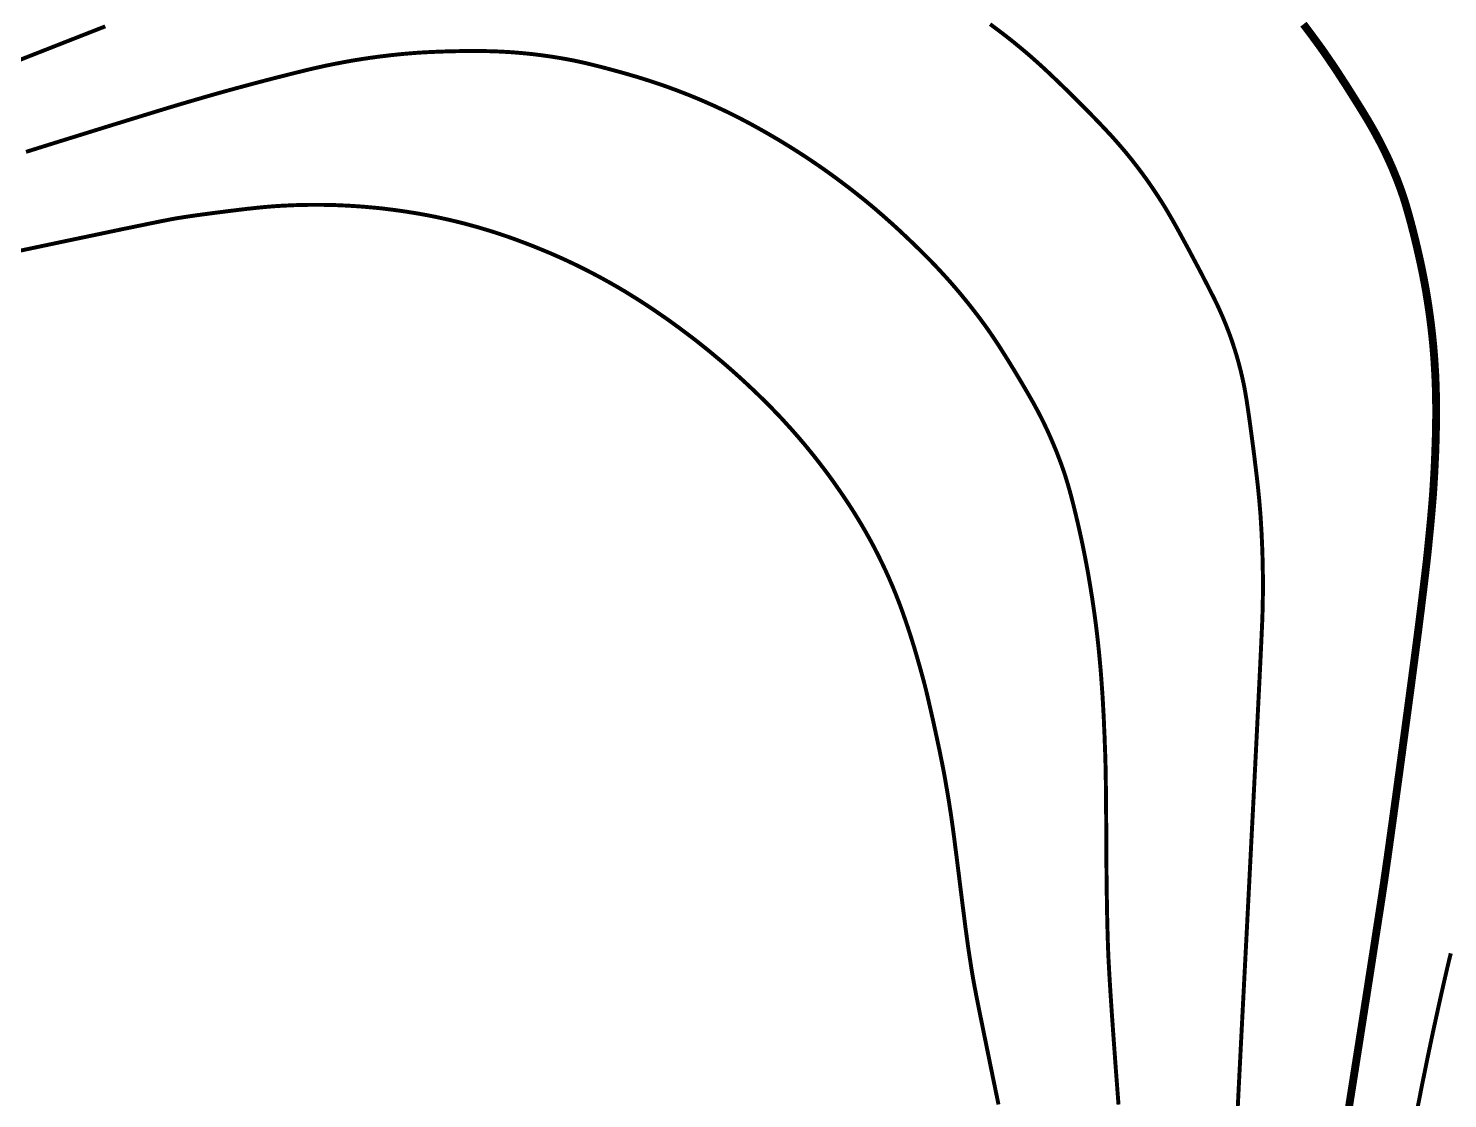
# Model space of a CAD drawing. Extents: x 36524600 to 36525730, y 2746759 to 2747713.
# Drawn here: x 36525128.47 to 36525155.52, y 2747673.29 to 2747693.69 of the extents above; entities that cross this region are included whole.
import ezdxf

# ---------------------------------------------------------------- set-up
doc = ezdxf.new("R2010")
doc.units = 0
doc.header["$LTSCALE"] = 1000
doc.header["$MEASUREMENT"] = 0
doc.layers.add('DGX', color=251, linetype='Continuous')

# ---------------------------------------------------------------- blocks, each defined once
blk = doc.blocks.new('dxt')
at = {"layer": 'DGX', "color": 253, "linetype": 'Continuous', "flags": 128}
for points, const_width in [([(36525155.582, 2747676.063), (36525155.537, 2747675.877), (36525155.498, 2747675.709), (36525155.463, 2747675.558), (36525155.431, 2747675.416), (36525155.399, 2747675.274), (36525155.367, 2747675.132), (36525155.336, 2747674.99), (36525155.305, 2747674.848), (36525155.274, 2747674.706), (36525155.243, 2747674.564), (36525155.213, 2747674.422), (36525155.183, 2747674.279), (36525155.153, 2747674.137), (36525155.124, 2747673.994), (36525155.095, 2747673.852), (36525155.066, 2747673.709), (36525155.037, 2747673.567), (36525155.009, 2747673.424), (36525154.981, 2747673.281), (36525154.951, 2747673.129)], 0.075), ([(36525152.774, 2747693.769), (36525152.834, 2747693.69), (36525152.894, 2747693.61), (36525152.953, 2747693.531), (36525153.012, 2747693.45), (36525153.071, 2747693.37), (36525153.129, 2747693.289), (36525153.188, 2747693.205), (36525153.249, 2747693.116), (36525153.313, 2747693.022), (36525153.38, 2747692.922), (36525153.449, 2747692.818), (36525153.52, 2747692.708), (36525153.595, 2747692.593), (36525153.671, 2747692.472), (36525153.746, 2747692.353), (36525153.817, 2747692.24), (36525153.882, 2747692.135), (36525153.942, 2747692.037), (36525153.997, 2747691.946), (36525154.047, 2747691.861), (36525154.091, 2747691.784), (36525154.131, 2747691.714), (36525154.167, 2747691.647), (36525154.203, 2747691.58), (36525154.239, 2747691.513), (36525154.273, 2747691.445), (36525154.307, 2747691.377), (36525154.341, 2747691.309), (36525154.373, 2747691.24), (36525154.405, 2747691.171), (36525154.436, 2747691.101), (36525154.467, 2747691.032), (36525154.496, 2747690.962), (36525154.525, 2747690.891), (36525154.554, 2747690.821), (36525154.581, 2747690.75), (36525154.608, 2747690.678), (36525154.634, 2747690.607), (36525154.66, 2747690.532), (36525154.687, 2747690.452), (36525154.714, 2747690.365), (36525154.742, 2747690.272), (36525154.77, 2747690.174), (36525154.799, 2747690.069), (36525154.829, 2747689.959), (36525154.859, 2747689.842), (36525154.889, 2747689.724), (36525154.917, 2747689.608), (36525154.944, 2747689.495), (36525154.969, 2747689.385), (36525154.993, 2747689.278), (36525155.016, 2747689.173), (36525155.037, 2747689.071), (36525155.057, 2747688.971), (36525155.076, 2747688.873), (36525155.094, 2747688.775), (36525155.112, 2747688.676), (36525155.128, 2747688.578), (36525155.144, 2747688.479), (36525155.159, 2747688.38), (36525155.173, 2747688.282), (36525155.187, 2747688.183), (36525155.2, 2747688.083), (36525155.212, 2747687.984), (36525155.223, 2747687.885), (36525155.234, 2747687.786), (36525155.244, 2747687.686), (36525155.253, 2747687.587), (36525155.261, 2747687.487), (36525155.269, 2747687.387), (36525155.275, 2747687.288), (36525155.281, 2747687.188), (36525155.287, 2747687.088), (36525155.291, 2747686.988), (36525155.295, 2747686.889), (36525155.298, 2747686.789), (36525155.3, 2747686.689), (36525155.302, 2747686.589), (36525155.303, 2747686.489), (36525155.303, 2747686.389), (36525155.303, 2747686.289), (36525155.302, 2747686.189), (36525155.3, 2747686.089), (36525155.298, 2747685.988), (36525155.296, 2747685.888), (36525155.293, 2747685.788), (36525155.289, 2747685.688), (36525155.286, 2747685.587), (36525155.281, 2747685.487), (36525155.277, 2747685.387), (36525155.272, 2747685.286), (36525155.267, 2747685.186), (36525155.261, 2747685.086), (36525155.255, 2747684.986), (36525155.248, 2747684.879), (36525155.24, 2747684.761), (36525155.229, 2747684.629), (36525155.217, 2747684.486), (36525155.203, 2747684.33), (36525155.187, 2747684.161), (36525155.169, 2747683.98), (36525155.15, 2747683.786), (36525155.126, 2747683.562), (36525155.094, 2747683.287), (36525155.055, 2747682.963), (36525155.009, 2747682.589), (36525154.955, 2747682.164), (36525154.893, 2747681.69), (36525154.824, 2747681.166), (36525154.747, 2747680.592), (36525154.67, 2747680.019), (36525154.599, 2747679.495), (36525154.534, 2747679.021), (36525154.476, 2747678.597), (36525154.424, 2747678.223), (36525154.379, 2747677.899), (36525154.339, 2747677.625), (36525154.307, 2747677.401), (36525154.271, 2747677.162), (36525154.222, 2747676.843), (36525154.16, 2747676.444), (36525154.086, 2747675.965), (36525153.999, 2747675.405), (36525153.899, 2747674.766), (36525153.786, 2747674.047), (36525153.66, 2747673.248), (36525153.536, 2747672.456)], 0.15), ([(36525127.637, 2747692.825), (36525128.488, 2747693.16), (36525129.254, 2747693.461), (36525129.935, 2747693.728)], 0.075), ([(36525146.801, 2747693.77), (36525146.876, 2747693.715), (36525146.951, 2747693.659), (36525147.025, 2747693.603), (36525147.099, 2747693.546), (36525147.172, 2747693.489), (36525147.245, 2747693.431), (36525147.317, 2747693.372), (36525147.389, 2747693.313), (36525147.46, 2747693.253), (36525147.531, 2747693.193), (36525147.601, 2747693.132), (36525147.671, 2747693.07), (36525147.74, 2747693.008), (36525147.809, 2747692.945), (36525147.877, 2747692.882), (36525147.946, 2747692.817), (36525148.017, 2747692.749), (36525148.091, 2747692.679), (36525148.166, 2747692.606), (36525148.244, 2747692.53), (36525148.325, 2747692.451), (36525148.407, 2747692.369), (36525148.491, 2747692.285), (36525148.575, 2747692.201), (36525148.656, 2747692.12), (36525148.732, 2747692.042), (36525148.805, 2747691.967), (36525148.874, 2747691.895), (36525148.94, 2747691.826), (36525149.002, 2747691.761), (36525149.06, 2747691.698), (36525149.117, 2747691.637), (36525149.172, 2747691.575), (36525149.227, 2747691.513), (36525149.282, 2747691.45), (36525149.336, 2747691.387), (36525149.389, 2747691.324), (36525149.442, 2747691.259), (36525149.494, 2747691.195), (36525149.545, 2747691.129), (36525149.596, 2747691.064), (36525149.646, 2747690.998), (36525149.696, 2747690.931), (36525149.745, 2747690.864), (36525149.794, 2747690.797), (36525149.841, 2747690.729), (36525149.888, 2747690.66), (36525149.935, 2747690.591), (36525149.981, 2747690.522), (36525150.026, 2747690.452), (36525150.071, 2747690.382), (36525150.115, 2747690.312), (36525150.158, 2747690.241), (36525150.2, 2747690.17), (36525150.242, 2747690.098), (36525150.286, 2747690.022), (36525150.334, 2747689.937), (36525150.386, 2747689.844), (36525150.441, 2747689.742), (36525150.501, 2747689.632), (36525150.566, 2747689.513), (36525150.634, 2747689.385), (36525150.706, 2747689.249), (36525150.778, 2747689.114), (36525150.844, 2747688.988), (36525150.904, 2747688.871), (36525150.96, 2747688.764), (36525151.009, 2747688.666), (36525151.054, 2747688.578), (36525151.093, 2747688.499), (36525151.126, 2747688.43), (36525151.157, 2747688.365), (36525151.186, 2747688.3), (36525151.215, 2747688.234), (36525151.244, 2747688.168), (36525151.271, 2747688.102), (36525151.298, 2747688.036), (36525151.324, 2747687.969), (36525151.35, 2747687.902), (36525151.375, 2747687.835), (36525151.399, 2747687.768), (36525151.422, 2747687.7), (36525151.444, 2747687.632), (36525151.466, 2747687.564), (36525151.487, 2747687.495), (36525151.508, 2747687.427), (36525151.527, 2747687.358), (36525151.546, 2747687.289), (36525151.564, 2747687.219), (36525151.582, 2747687.15), (36525151.598, 2747687.08), (36525151.614, 2747687.01), (36525151.629, 2747686.941), (36525151.644, 2747686.87), (36525151.657, 2747686.8), (36525151.671, 2747686.721), (36525151.687, 2747686.626), (36525151.704, 2747686.514), (36525151.723, 2747686.385), (36525151.744, 2747686.239), (36525151.766, 2747686.077), (36525151.79, 2747685.898), (36525151.816, 2747685.702), (36525151.841, 2747685.504), (36525151.864, 2747685.316), (36525151.885, 2747685.139), (36525151.904, 2747684.974), (36525151.92, 2747684.819), (36525151.934, 2747684.675), (36525151.945, 2747684.542), (36525151.955, 2747684.421), (36525151.962, 2747684.304), (36525151.969, 2747684.188), (36525151.976, 2747684.071), (36525151.981, 2747683.955), (36525151.986, 2747683.839), (36525151.991, 2747683.722), (36525151.994, 2747683.606), (36525151.997, 2747683.489), (36525151.999, 2747683.372), (36525152.001, 2747683.256), (36525152.001, 2747683.139), (36525152.001, 2747683.023), (36525152.001, 2747682.906), (36525151.999, 2747682.79), (36525151.997, 2747682.673), (36525151.994, 2747682.556), (36525151.987, 2747682.359), (36525151.971, 2747681.999), (36525151.946, 2747681.477), (36525151.912, 2747680.793), (36525151.87, 2747679.946), (36525151.819, 2747678.937), (36525151.759, 2747677.767), (36525151.691, 2747676.434), (36525151.622, 2747675.1), (36525151.562, 2747673.928), (36525151.511, 2747672.918)], 0.075), ([(36525128.424, 2747691.336), (36525128.987, 2747691.512), (36525129.499, 2747691.671), (36525129.962, 2747691.815), (36525130.374, 2747691.942), (36525130.735, 2747692.053), (36525131.046, 2747692.148), (36525131.307, 2747692.227), (36525131.518, 2747692.289), (36525131.703, 2747692.343), (36525131.889, 2747692.397), (36525132.075, 2747692.45), (36525132.261, 2747692.502), (36525132.447, 2747692.553), (36525132.633, 2747692.603), (36525132.82, 2747692.653), (36525133.007, 2747692.702), (36525133.188, 2747692.749), (36525133.358, 2747692.792), (36525133.516, 2747692.832), (36525133.662, 2747692.868), (36525133.797, 2747692.901), (36525133.92, 2747692.93), (36525134.032, 2747692.955), (36525134.131, 2747692.977), (36525134.226, 2747692.996), (36525134.32, 2747693.015), (36525134.414, 2747693.033), (36525134.509, 2747693.051), (36525134.603, 2747693.068), (36525134.698, 2747693.084), (36525134.793, 2747693.099), (36525134.888, 2747693.114), (36525134.983, 2747693.128), (36525135.079, 2747693.141), (36525135.174, 2747693.154), (36525135.269, 2747693.165), (36525135.365, 2747693.177), (36525135.46, 2747693.187), (36525135.556, 2747693.197), (36525135.652, 2747693.206), (36525135.749, 2747693.214), (36525135.849, 2747693.222), (36525135.953, 2747693.229), (36525136.059, 2747693.235), (36525136.168, 2747693.24), (36525136.281, 2747693.245), (36525136.396, 2747693.249), (36525136.514, 2747693.253), (36525136.632, 2747693.255), (36525136.746, 2747693.257), (36525136.855, 2747693.258), (36525136.96, 2747693.259), (36525137.061, 2747693.258), (36525137.158, 2747693.257), (36525137.25, 2747693.255), (36525137.339, 2747693.253), (36525137.425, 2747693.249), (36525137.511, 2747693.245), (36525137.597, 2747693.24), (36525137.683, 2747693.235), (36525137.769, 2747693.228), (36525137.855, 2747693.221), (36525137.941, 2747693.213), (36525138.027, 2747693.204), (36525138.113, 2747693.195), (36525138.198, 2747693.184), (36525138.284, 2747693.173), (36525138.369, 2747693.161), (36525138.455, 2747693.149), (36525138.54, 2747693.135), (36525138.625, 2747693.121), (36525138.71, 2747693.106), (36525138.797, 2747693.09), (36525138.889, 2747693.072), (36525138.985, 2747693.051), (36525139.085, 2747693.029), (36525139.189, 2747693.004), (36525139.298, 2747692.977), (36525139.412, 2747692.948), (36525139.529, 2747692.917), (36525139.647, 2747692.885), (36525139.762, 2747692.854), (36525139.872, 2747692.823), (36525139.979, 2747692.791), (36525140.083, 2747692.761), (36525140.182, 2747692.73), (36525140.278, 2747692.7), (36525140.37, 2747692.67), (36525140.461, 2747692.64), (36525140.551, 2747692.609), (36525140.64, 2747692.578), (36525140.73, 2747692.545), (36525140.819, 2747692.512), (36525140.908, 2747692.478), (36525140.996, 2747692.444), (36525141.085, 2747692.409), (36525141.173, 2747692.373), (36525141.261, 2747692.336), (36525141.348, 2747692.299), (36525141.435, 2747692.26), (36525141.522, 2747692.222), (36525141.608, 2747692.182), (36525141.695, 2747692.142), (36525141.781, 2747692.101), (36525141.867, 2747692.059), (36525141.954, 2747692.016), (36525142.042, 2747691.971), (36525142.13, 2747691.924), (36525142.22, 2747691.877), (36525142.31, 2747691.828), (36525142.401, 2747691.777), (36525142.494, 2747691.725), (36525142.586, 2747691.672), (36525142.677, 2747691.619), (36525142.767, 2747691.566), (36525142.856, 2747691.512), (36525142.944, 2747691.458), (36525143.031, 2747691.404), (36525143.117, 2747691.35), (36525143.202, 2747691.295), (36525143.287, 2747691.24), (36525143.371, 2747691.184), (36525143.454, 2747691.127), (36525143.538, 2747691.07), (36525143.62, 2747691.013), (36525143.703, 2747690.954), (36525143.785, 2747690.895), (36525143.866, 2747690.836), (36525143.947, 2747690.776), (36525144.028, 2747690.715), (36525144.108, 2747690.654), (36525144.188, 2747690.592), (36525144.267, 2747690.53), (36525144.346, 2747690.467), (36525144.424, 2747690.404), (36525144.502, 2747690.34), (36525144.581, 2747690.274), (36525144.66, 2747690.206), (36525144.741, 2747690.136), (36525144.823, 2747690.064), (36525144.907, 2747689.989), (36525144.992, 2747689.912), (36525145.078, 2747689.833), (36525145.165, 2747689.751), (36525145.252, 2747689.669), (36525145.335, 2747689.589), (36525145.416, 2747689.511), (36525145.493, 2747689.435), (36525145.568, 2747689.361), (36525145.639, 2747689.289), (36525145.708, 2747689.219), (36525145.773, 2747689.15), (36525145.836, 2747689.083), (36525145.899, 2747689.014), (36525145.962, 2747688.946), (36525146.024, 2747688.877), (36525146.085, 2747688.807), (36525146.146, 2747688.737), (36525146.206, 2747688.666), (36525146.265, 2747688.595), (36525146.324, 2747688.523), (36525146.383, 2747688.451), (36525146.44, 2747688.378), (36525146.497, 2747688.305), (36525146.554, 2747688.231), (36525146.61, 2747688.157), (36525146.665, 2747688.082), (36525146.72, 2747688.007), (36525146.775, 2747687.929), (36525146.834, 2747687.843), (36525146.896, 2747687.751), (36525146.961, 2747687.653), (36525147.028, 2747687.547), (36525147.099, 2747687.435), (36525147.173, 2747687.316), (36525147.25, 2747687.19), (36525147.325, 2747687.065), (36525147.396, 2747686.947), (36525147.461, 2747686.837), (36525147.521, 2747686.734), (36525147.576, 2747686.638), (36525147.626, 2747686.55), (36525147.67, 2747686.469), (36525147.71, 2747686.396), (36525147.746, 2747686.326), (36525147.782, 2747686.256), (36525147.817, 2747686.185), (36525147.851, 2747686.115), (36525147.885, 2747686.043), (36525147.918, 2747685.972), (36525147.95, 2747685.9), (36525147.981, 2747685.828), (36525148.012, 2747685.755), (36525148.042, 2747685.683), (36525148.072, 2747685.61), (36525148.1, 2747685.536), (36525148.128, 2747685.463), (36525148.156, 2747685.389), (36525148.182, 2747685.315), (36525148.208, 2747685.24), (36525148.234, 2747685.163), (36525148.259, 2747685.08), (36525148.286, 2747684.992), (36525148.313, 2747684.898), (36525148.34, 2747684.799), (36525148.367, 2747684.695), (36525148.395, 2747684.585), (36525148.423, 2747684.47), (36525148.451, 2747684.353), (36525148.478, 2747684.239), (36525148.503, 2747684.128), (36525148.527, 2747684.02), (36525148.55, 2747683.914), (36525148.572, 2747683.811), (36525148.592, 2747683.712), (36525148.611, 2747683.614), (36525148.629, 2747683.519), (36525148.647, 2747683.423), (36525148.665, 2747683.327), (36525148.682, 2747683.231), (36525148.698, 2747683.135), (36525148.714, 2747683.039), (36525148.729, 2747682.942), (36525148.745, 2747682.846), (36525148.759, 2747682.75), (36525148.773, 2747682.653), (36525148.787, 2747682.557), (36525148.8, 2747682.46), (36525148.813, 2747682.363), (36525148.825, 2747682.267), (36525148.837, 2747682.17), (36525148.848, 2747682.073), (36525148.859, 2747681.976), (36525148.869, 2747681.879), (36525148.879, 2747681.782), (36525148.888, 2747681.685), (36525148.897, 2747681.588), (36525148.906, 2747681.491), (36525148.914, 2747681.394), (36525148.921, 2747681.296), (36525148.928, 2747681.199), (36525148.935, 2747681.102), (36525148.942, 2747681.004), (36525148.948, 2747680.907), (36525148.953, 2747680.81), (36525148.959, 2747680.712), (36525148.964, 2747680.615), (36525148.969, 2747680.517), (36525148.973, 2747680.42), (36525148.977, 2747680.322), (36525148.982, 2747680.224), (36525148.985, 2747680.127), (36525148.989, 2747680.029), (36525148.993, 2747679.932), (36525148.996, 2747679.834), (36525148.999, 2747679.736), (36525149.002, 2747679.626), (36525149.005, 2747679.492), (36525149.007, 2747679.332), (36525149.009, 2747679.148), (36525149.011, 2747678.939), (36525149.013, 2747678.705), (36525149.015, 2747678.447), (36525149.016, 2747678.163), (36525149.018, 2747677.874), (36525149.02, 2747677.597), (36525149.023, 2747677.332), (36525149.027, 2747677.08), (36525149.031, 2747676.84), (36525149.036, 2747676.612), (36525149.042, 2747676.396), (36525149.048, 2747676.193), (36525149.058, 2747675.963), (36525149.074, 2747675.666), (36525149.096, 2747675.302), (36525149.125, 2747674.872), (36525149.16, 2747674.375), (36525149.201, 2747673.812), (36525149.249, 2747673.181)], 0.075), ([(36525127.786, 2747689.342), (36525128.534, 2747689.5), (36525129.192, 2747689.639), (36525129.762, 2747689.758), (36525130.241, 2747689.859), (36525130.632, 2747689.939), (36525130.933, 2747690.001), (36525131.145, 2747690.043), (36525131.267, 2747690.066), (36525131.349, 2747690.079), (36525131.441, 2747690.094), (36525131.544, 2747690.109), (36525131.655, 2747690.125), (36525131.777, 2747690.142), (36525131.909, 2747690.159), (36525132.05, 2747690.178), (36525132.201, 2747690.197), (36525132.352, 2747690.216), (36525132.494, 2747690.233), (36525132.625, 2747690.249), (36525132.747, 2747690.262), (36525132.86, 2747690.274), (36525132.962, 2747690.284), (36525133.055, 2747690.292), (36525133.138, 2747690.299), (36525133.216, 2747690.304), (36525133.295, 2747690.309), (36525133.373, 2747690.313), (36525133.451, 2747690.316), (36525133.529, 2747690.32), (36525133.608, 2747690.322), (36525133.686, 2747690.324), (36525133.764, 2747690.326), (36525133.843, 2747690.327), (36525133.921, 2747690.327), (36525134, 2747690.327), (36525134.078, 2747690.327), (36525134.156, 2747690.325), (36525134.235, 2747690.324), (36525134.313, 2747690.322), (36525134.391, 2747690.319), (36525134.47, 2747690.315), (36525134.548, 2747690.312), (36525134.626, 2747690.307), (36525134.705, 2747690.302), (36525134.783, 2747690.297), (36525134.861, 2747690.291), (36525134.939, 2747690.284), (36525135.017, 2747690.277), (36525135.095, 2747690.27), (36525135.174, 2747690.262), (36525135.254, 2747690.253), (36525135.333, 2747690.243), (36525135.414, 2747690.233), (36525135.495, 2747690.222), (36525135.576, 2747690.211), (36525135.658, 2747690.199), (36525135.74, 2747690.186), (36525135.821, 2747690.173), (36525135.902, 2747690.16), (36525135.983, 2747690.145), (36525136.063, 2747690.131), (36525136.142, 2747690.115), (36525136.221, 2747690.1), (36525136.299, 2747690.083), (36525136.377, 2747690.066), (36525136.455, 2747690.049), (36525136.533, 2747690.031), (36525136.611, 2747690.012), (36525136.688, 2747689.993), (36525136.766, 2747689.974), (36525136.843, 2747689.953), (36525136.92, 2747689.932), (36525136.997, 2747689.911), (36525137.074, 2747689.889), (36525137.151, 2747689.866), (36525137.227, 2747689.843), (36525137.303, 2747689.82), (36525137.38, 2747689.795), (36525137.456, 2747689.771), (36525137.531, 2747689.745), (36525137.608, 2747689.719), (36525137.685, 2747689.692), (36525137.763, 2747689.664), (36525137.842, 2747689.634), (36525137.923, 2747689.604), (36525138.004, 2747689.573), (36525138.087, 2747689.541), (36525138.17, 2747689.507), (36525138.254, 2747689.473), (36525138.336, 2747689.439), (36525138.418, 2747689.405), (36525138.498, 2747689.37), (36525138.577, 2747689.335), (36525138.655, 2747689.3), (36525138.732, 2747689.265), (36525138.808, 2747689.229), (36525138.884, 2747689.193), (36525138.959, 2747689.157), (36525139.033, 2747689.12), (36525139.108, 2747689.082), (36525139.182, 2747689.044), (36525139.256, 2747689.005), (36525139.33, 2747688.966), (36525139.403, 2747688.927), (36525139.476, 2747688.886), (36525139.549, 2747688.846), (36525139.622, 2747688.804), (36525139.694, 2747688.763), (36525139.766, 2747688.72), (36525139.838, 2747688.678), (36525139.909, 2747688.634), (36525139.98, 2747688.59), (36525140.051, 2747688.546), (36525140.122, 2747688.501), (36525140.193, 2747688.455), (36525140.264, 2747688.409), (36525140.335, 2747688.362), (36525140.406, 2747688.314), (36525140.477, 2747688.265), (36525140.548, 2747688.216), (36525140.619, 2747688.167), (36525140.69, 2747688.117), (36525140.759, 2747688.067), (36525140.829, 2747688.016), (36525140.898, 2747687.966), (36525140.966, 2747687.915), (36525141.034, 2747687.864), (36525141.102, 2747687.812), (36525141.169, 2747687.761), (36525141.235, 2747687.709), (36525141.302, 2747687.656), (36525141.368, 2747687.603), (36525141.434, 2747687.55), (36525141.499, 2747687.496), (36525141.564, 2747687.442), (36525141.629, 2747687.388), (36525141.694, 2747687.333), (36525141.759, 2747687.278), (36525141.824, 2747687.221), (36525141.889, 2747687.164), (36525141.954, 2747687.106), (36525142.019, 2747687.047), (36525142.085, 2747686.987), (36525142.15, 2747686.927), (36525142.215, 2747686.866), (36525142.279, 2747686.806), (36525142.343, 2747686.745), (36525142.405, 2747686.685), (36525142.467, 2747686.624), (36525142.528, 2747686.564), (36525142.588, 2747686.504), (36525142.647, 2747686.444), (36525142.705, 2747686.383), (36525142.763, 2747686.323), (36525142.821, 2747686.262), (36525142.878, 2747686.2), (36525142.934, 2747686.138), (36525142.991, 2747686.076), (36525143.047, 2747686.013), (36525143.102, 2747685.95), (36525143.157, 2747685.887), (36525143.211, 2747685.823), (36525143.266, 2747685.759), (36525143.319, 2747685.694), (36525143.372, 2747685.629), (36525143.425, 2747685.564), (36525143.477, 2747685.498), (36525143.529, 2747685.432), (36525143.58, 2747685.365), (36525143.632, 2747685.298), (36525143.683, 2747685.23), (36525143.734, 2747685.161), (36525143.785, 2747685.091), (36525143.835, 2747685.02), (36525143.885, 2747684.949), (36525143.936, 2747684.876), (36525143.985, 2747684.804), (36525144.034, 2747684.732), (36525144.082, 2747684.66), (36525144.128, 2747684.589), (36525144.174, 2747684.518), (36525144.219, 2747684.447), (36525144.262, 2747684.376), (36525144.305, 2747684.306), (36525144.347, 2747684.236), (36525144.388, 2747684.166), (36525144.429, 2747684.095), (36525144.469, 2747684.024), (36525144.509, 2747683.953), (36525144.548, 2747683.881), (36525144.586, 2747683.809), (36525144.624, 2747683.736), (36525144.661, 2747683.664), (36525144.697, 2747683.591), (36525144.733, 2747683.517), (36525144.768, 2747683.444), (36525144.803, 2747683.37), (36525144.837, 2747683.296), (36525144.871, 2747683.221), (36525144.903, 2747683.146), (36525144.936, 2747683.071), (36525144.967, 2747682.995), (36525144.999, 2747682.918), (36525145.029, 2747682.84), (36525145.06, 2747682.762), (36525145.09, 2747682.683), (36525145.119, 2747682.603), (36525145.148, 2747682.522), (36525145.176, 2747682.441), (36525145.204, 2747682.361), (36525145.231, 2747682.281), (36525145.257, 2747682.202), (36525145.282, 2747682.124), (36525145.307, 2747682.046), (36525145.331, 2747681.968), (36525145.355, 2747681.892), (36525145.377, 2747681.815), (36525145.4, 2747681.738), (36525145.422, 2747681.662), (36525145.444, 2747681.585), (36525145.466, 2747681.508), (36525145.487, 2747681.431), (36525145.508, 2747681.354), (36525145.529, 2747681.277), (36525145.551, 2747681.195), (36525145.574, 2747681.103), (36525145.599, 2747681.001), (36525145.625, 2747680.889), (36525145.653, 2747680.767), (36525145.683, 2747680.636), (36525145.715, 2747680.495), (36525145.748, 2747680.343), (36525145.781, 2747680.192), (36525145.811, 2747680.05), (36525145.839, 2747679.919), (36525145.864, 2747679.796), (36525145.887, 2747679.684), (36525145.907, 2747679.581), (36525145.925, 2747679.487), (36525145.94, 2747679.404), (36525145.954, 2747679.325), (36525145.967, 2747679.246), (36525145.981, 2747679.167), (36525145.994, 2747679.089), (36525146.007, 2747679.01), (36525146.02, 2747678.931), (36525146.032, 2747678.852), (36525146.045, 2747678.773), (36525146.058, 2747678.684), (36525146.074, 2747678.574), (36525146.092, 2747678.445), (36525146.112, 2747678.295), (36525146.134, 2747678.124), (36525146.158, 2747677.934), (36525146.185, 2747677.723), (36525146.214, 2747677.492), (36525146.242, 2747677.261), (36525146.269, 2747677.05), (36525146.293, 2747676.86), (36525146.315, 2747676.689), (36525146.334, 2747676.538), (36525146.352, 2747676.408), (36525146.367, 2747676.298), (36525146.379, 2747676.207), (36525146.391, 2747676.127), (36525146.403, 2747676.047), (36525146.415, 2747675.967), (36525146.428, 2747675.887), (36525146.44, 2747675.807), (36525146.453, 2747675.727), (36525146.466, 2747675.647), (36525146.48, 2747675.568), (36525146.501, 2747675.451), (36525146.538, 2747675.259), (36525146.591, 2747674.993), (36525146.66, 2747674.652), (36525146.745, 2747674.237), (36525146.845, 2747673.747), (36525146.961, 2747673.183)], 0.075)]:
    blk.add_lwpolyline(points, dxfattribs=dict(at, const_width=const_width))

msp = doc.modelspace()

# ---------------------------------------------------------------- block references
msp.add_blockref('dxt', (0, 0))

doc.saveas('drawing.dxf')
